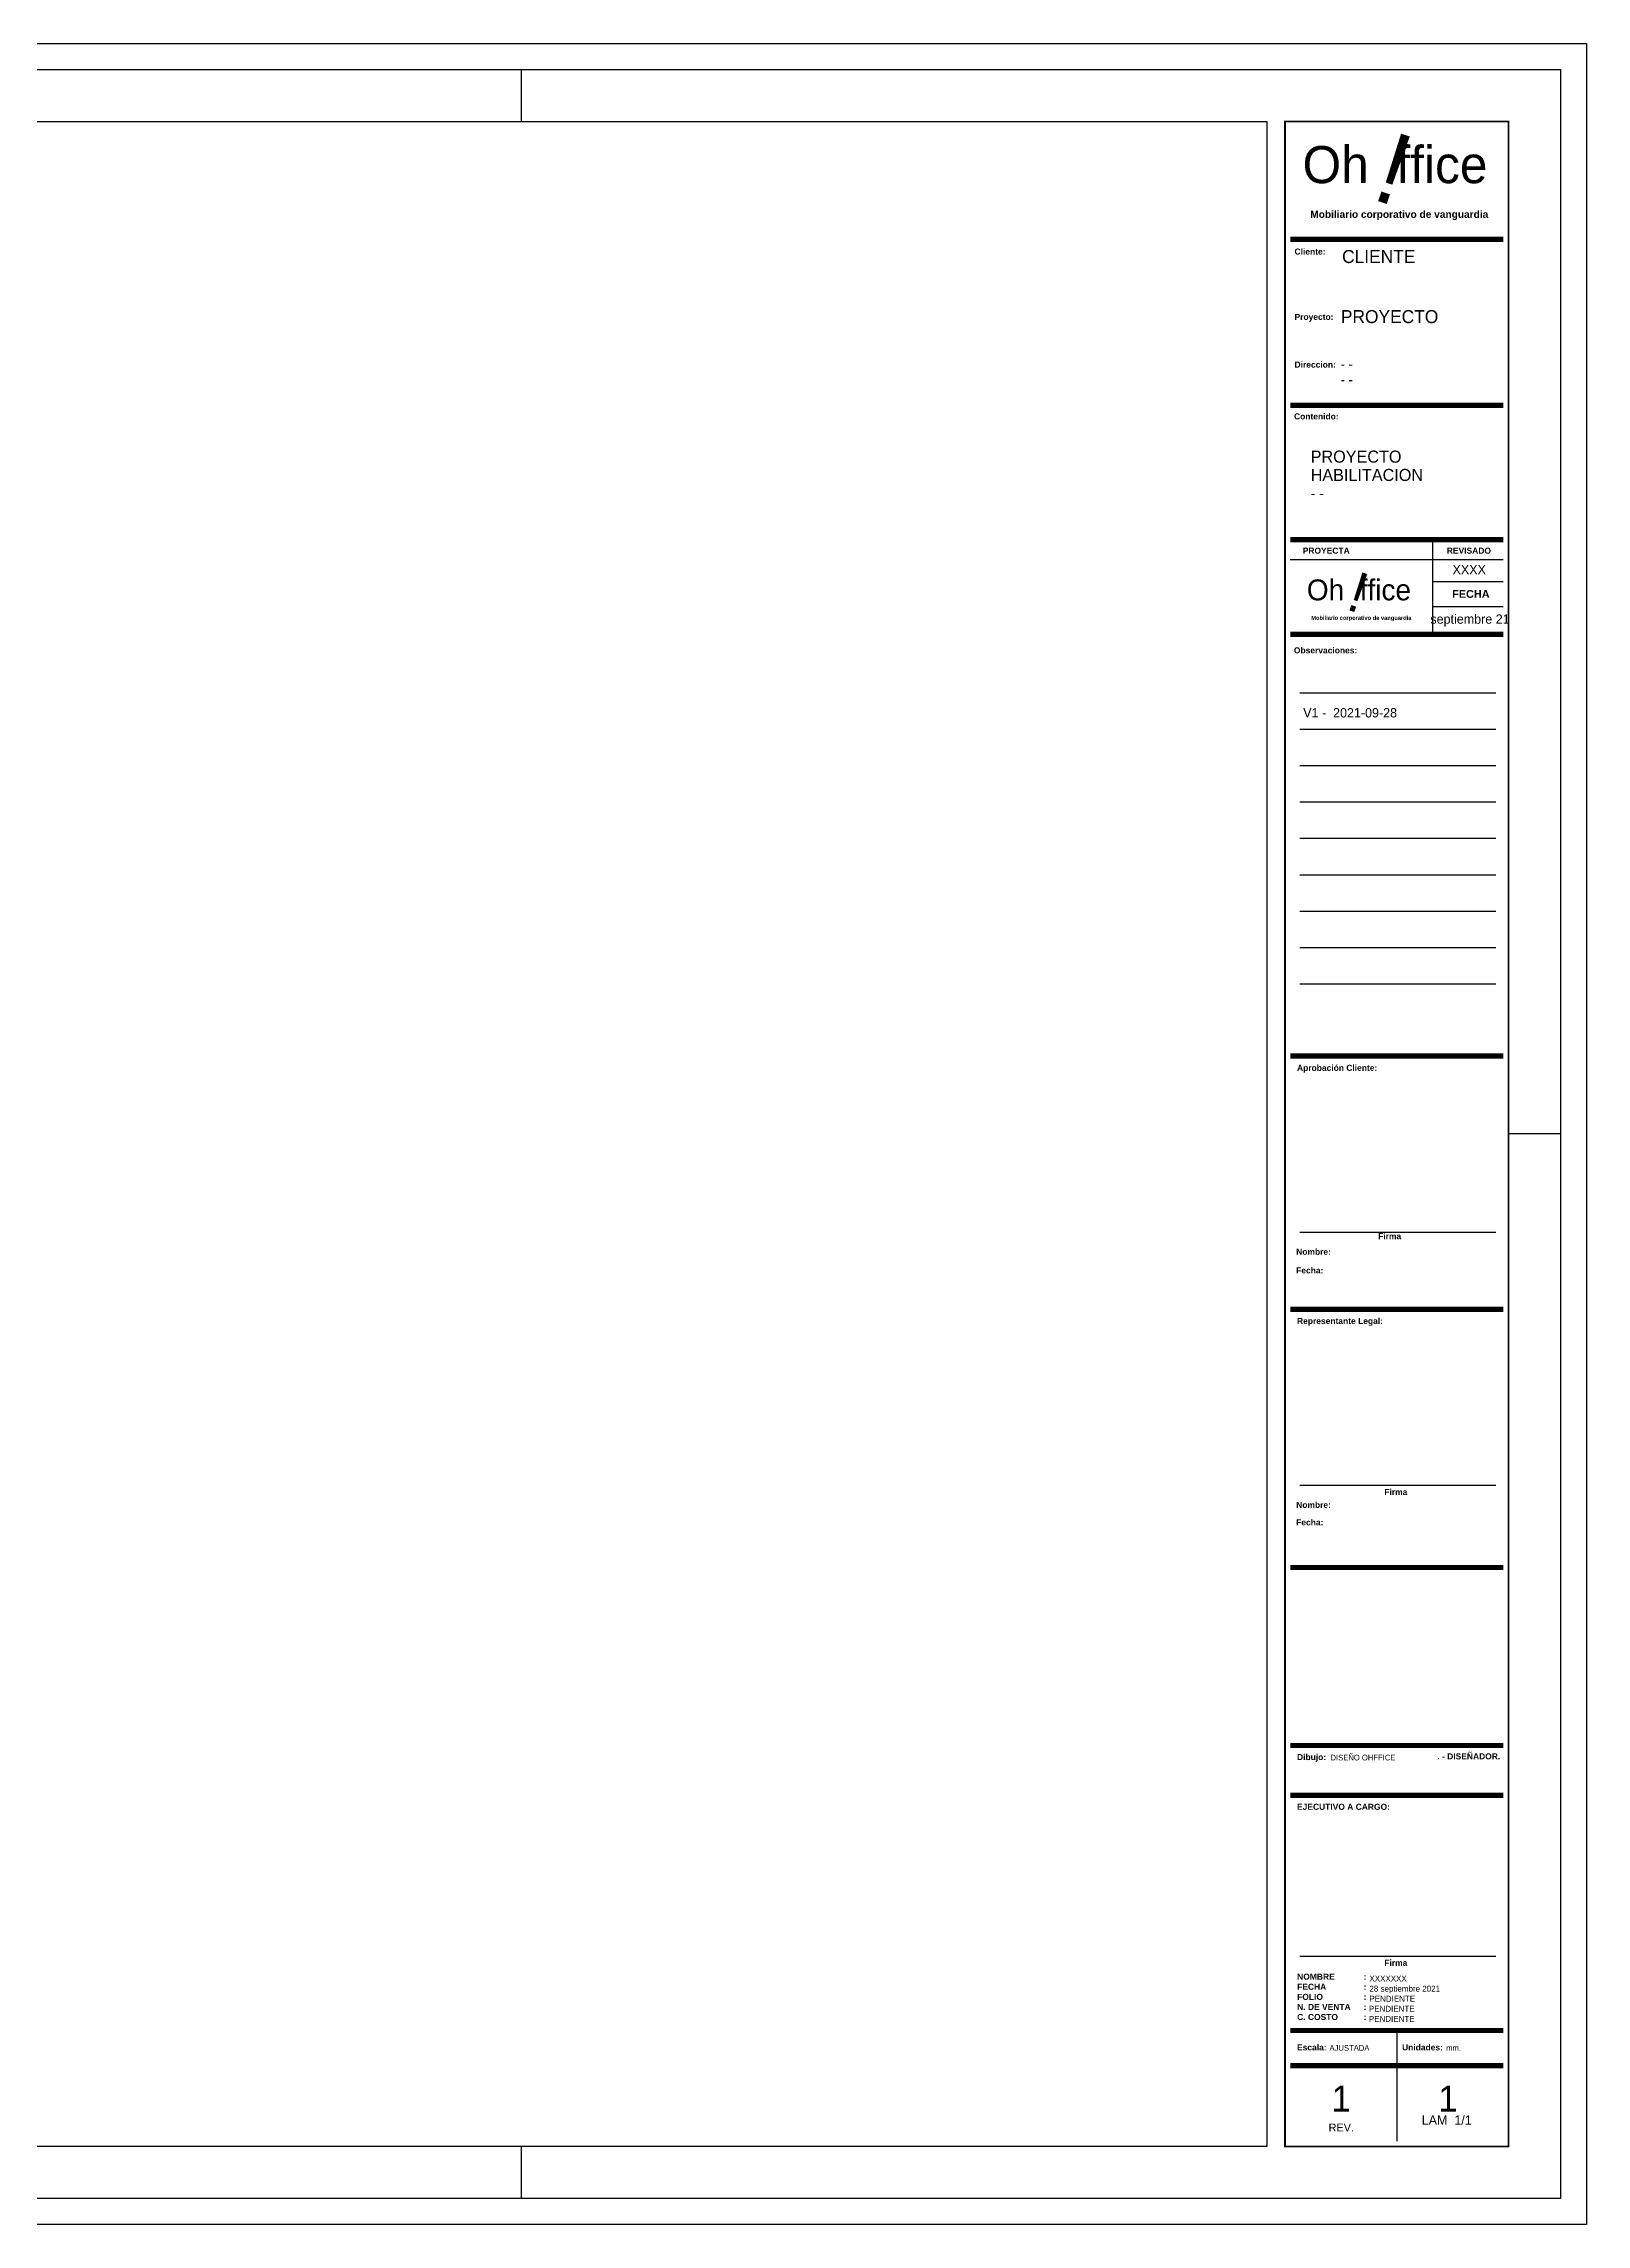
# Paper-space layout 'OH!' of a CAD drawing. Header units: millimetres. Extents: x 311 to 905, y -25 to 395.
# Drawn here: x 607.7 to 904.7, y -25.1 to 394.9 of the extents above; entities that cross this region are included whole.
import ezdxf
from ezdxf.enums import TextEntityAlignment as Align

# ---------------------------------------------------------------- set-up
doc = ezdxf.new("R2010")
doc.units = ezdxf.units.MM
doc.layers.add('OH!-Furniture', color=7, linetype='Continuous')
doc.layers.add('OH!-VIÑETA', color=7, linetype='Continuous')
doc.styles.add('Inter', font='GOTHIC.TTF')
doc.styles.get("Standard").update_dxf_attribs({"font": 'arial.ttf'})

# ---------------------------------------------------------------- blocks, each defined once
blk = doc.blocks.new('OH')
at = {"layer": 'OH!-VIÑETA'}
for p, q in [((699.66, 379.93), (699.66, 389.93)), ((875.13, 281.18), (875.13, 299.21)), ((847.66, 295.56), (888.66, 295.56)), ((875.13, 291.35), (888.66, 291.35)), ((875.13, 286.49), (888.66, 286.49)), ((849.48, 269.87), (887.24, 269.87)), ((849.48, 269.87), (887.24, 269.87)), ((849.48, 262.87), (887.24, 262.87)), ((849.48, 255.87), (887.24, 255.87)), ((849.48, 248.87), (887.24, 248.87)), ((849.48, 241.87), (887.24, 241.87)), ((849.48, 234.87), (887.24, 234.87)), ((849.48, 227.87), (887.24, 227.87)), ((849.48, 220.87), (887.24, 220.87)), ((849.48, 213.87), (887.24, 213.87)), ((899.66, 184.93), (889.66, 184.93)), ((849.48, 166.05), (887.24, 166.05)), ((849.48, 117.29), (887.24, 117.29)), ((849.48, 26.61), (887.24, 26.61)), ((868.16, 12.08), (868.16, 6.01)), ((868.16, 5.01), (868.16, -9.07)), ((699.66, -20.07), (699.66, -10.07))]:
    blk.add_line(p, q, dxfattribs=at)
at = {"layer": 'OH!-VIÑETA', "color": 1}
blk.add_lwpolyline([(310.66, 394.93), (904.66, 394.93), (904.66, -25.07), (310.66, -25.07)], close=True, dxfattribs=at)
at = {"layer": 'OH!-VIÑETA'}
blk.add_lwpolyline([(315.66, -20.07), (315.66, 389.93), (899.66, 389.93), (899.66, -20.07)], close=True, dxfattribs=at)
for points in [[(843.17, -10.07), (335.66, -10.07), (335.66, 379.93), (843.17, 379.93)], [(843.17, 379.93), (843.17, -10.07)]]:
    blk.add_lwpolyline(points, dxfattribs=at)
at = {"layer": 'OH!-VIÑETA', "const_width": 0.35}
blk.add_lwpolyline([(846.66, 379.93), (889.66, 379.93), (889.66, -10.07), (846.66, -10.07)], close=True, dxfattribs=at)
at = {"layer": 'OH!-VIÑETA', "const_width": 1}
for points in [[(847.66, 357.24), (888.66, 357.24), (888.66, 357.24), (888.66, 357.24)], [(847.66, 325.25), (888.66, 325.25), (888.66, 325.25), (888.66, 325.25)], [(847.66, 299.4), (888.66, 299.4), (888.66, 299.4), (888.66, 299.4)], [(847.66, 281.14), (888.66, 281.14), (888.66, 281.14), (888.66, 281.14)], [(847.66, 199.93), (888.66, 199.93), (888.66, 199.93), (888.66, 199.93)], [(847.66, 151.14), (888.66, 151.14), (888.66, 151.14), (888.66, 151.14)], [(847.66, 101.43), (888.66, 101.43), (888.66, 101.43), (888.66, 101.43)], [(847.66, 67.15), (888.66, 67.15), (888.66, 67.15), (888.66, 67.15)], [(847.66, 57.57), (888.66, 57.57), (888.66, 57.57), (888.66, 57.57)], [(847.66, 12.27), (888.66, 12.27), (888.66, 12.27), (888.66, 12.27)], [(847.66, 5.48), (888.66, 5.48), (888.66, 5.48), (888.66, 5.48)]]:
    blk.add_lwpolyline(points, dxfattribs=at)
at = {"style": 'Inter'}
for tag, p, height in [('CLIENTE', (857.63, 352.67), 2.5), ('PROYECTO', (857.4, 341.1), 2.5), ('PISO', (851.59, 307.32), 2), ('VERSION', (850.15, 265.15), 1.8), ('DISEÑADOR', (855.4, 64.28), 1.1), ('NOTA-VENTA', (862.79, 15.87), 1.15), ('FECHA-APROVACION', (862.9, 19.75), 1.15), ('FOLIO-DISEÑO', (862.9, 17.81), 1.15), ('CENTRO-COSTO', (862.79, 13.93), 1.15), ('ESCALA', (855.21, 8.36), 1.1), ('UNIDAD', (877.69, 8.36), 1.1)]:
    blk.add_attdef(tag, p, '', height=height, dxfattribs=at)
for tag, p in [('DIRECCION', (857.35, 332.32)), ('LOCALIDAD', (857.35, 329.32))]:
    blk.add_attdef(tag, p, '', height=1.8)
blk.add_attdef('REVISADO', text='', height=1.8, dxfattribs=at).set_placement((882.11, 292.72), align=Align.CENTER)
for tag, height, p in [('FECHA', 1.8, (882.26, 284.1)), ('REVISION', 5, (857.46, -0.84)), ('PAGINA', 5, (878.02, -0.84)), ('LAMINA', 1.8, (877.78, -4.99))]:
    blk.add_attdef(tag, text='', height=height, dxfattribs=at).set_placement(p, align=Align.MIDDLE_CENTER)
at = {"style": 'Inter', "flags": 4}
blk.add_attdef('XXXXX', (862.9, 21.7), '', height=1.15, dxfattribs=at)
at = {"layer": 'OH!-VIÑETA', "style": 'Inter'}
for s, height, p in [('PROYECTO ', 2.329, (851.59, 314.22)), ('HABILITACION', 2.3287, (851.59, 310.69))]:
    blk.add_text(s, height=height, dxfattribs=at).set_placement(p)
at = {"layer": 'OH!-VIÑETA', "color": 150, "insert": (850.02, 375.2), "char_height": 7.15, "attachment_point": 1}
blk.add_mtext_dynamic_manual_height_columns('{\\fBaskerville Old Face|b0|i0|c0|p18;Oh  ffice}', width=53.9578, gutter_width=12.5, heights=[0], dxfattribs=at)
at = {"layer": 'OH!-VIÑETA', "color": 150, "insert": (867.41, 378.13), "char_height": 13.728, "attachment_point": 1, "rotation": 341.3166}
blk.add_mtext_dynamic_manual_height_columns('{\\fBaskerville Old Face|b0|i0|c0|p18;!}', width=19.7442, gutter_width=12.5, heights=[0], dxfattribs=at)
at = {"layer": 'OH!-VIÑETA', "style": 'Inter'}
for s, insert, char_height, width, attachment_point in [('{\\fArial|b1|i0|c0|p34;Mobiliario corporativo de vanguardia}', (851.51, 362.76), 1.3972, 100.5902, 1), ('{\\fArial|b1|i0|c0|p34;Cliente:}', (848.48, 355.46), 1.1643, 83.8251, 1), ('{\\fArial|b1|i0|c0|p34;Proyecto:}', (848.48, 342.88), 1.1643, 83.8251, 1), ('{\\fArial|b1|i0|c0|p34;Direccion:}', (848.48, 333.69), 1.1643, 83.8251, 1), ('{\\fArial|b1|i0|c0|p34;Contenido:}', (848.39, 323.71), 1.1643, 83.8251, 1), ('{\\fArial|b1|i0|c0|p34;PROYECTA}', (850.06, 297.85), 1.1643, 83.8251, 1), ('{\\fArial|b1|i0|c0|p34;REVISADO}', (877.8, 297.85), 1.1643, 83.8251, 1), ('{\\fArial|b1|i0|c0|p34;FECHA}', (882.43, 288.93), 1.5, 14.3844, 5), ('{\\fArial|b1|i0|c0|p34;Mobiliario corporativo de vanguardia}', (851.69, 284.72), 0.7869, 56.6524, 1), ('{\\fArial|b1|i0|c0|p34;Observaciones:}', (848.36, 278.66), 1.1643, 83.8251, 1), ('{\\fArial|b1|i0|c0|p34;Aprobación Cliente:}', (848.96, 198.25), 1.1643, 83.8251, 1), ('{\\fArial|b1|i0|c0|p34;Firma}', (864.58, 165.83), 1.1643, 83.8251, 1), ('{\\fArial|b1|i0|c0|p34;Nombre:}', (848.8, 162.83), 1.1643, 83.8251, 1), ('{\\fArial|b1|i0|c0|p34;Fecha:}', (848.8, 159.24), 1.1643, 83.8251, 1), ('{\\fArial|b1|i0|c0|p34;Representante Legal:}', (848.96, 149.5), 1.1643, 83.8251, 1), ('{\\fArial|b1|i0|c0|p34;Nombre:}', (848.8, 114.08), 1.1643, 83.8251, 1), ('{\\fArial|b1|i0|c0|p34;Firma}', (865.77, 116.56), 1.1643, 83.8251, 1), ('{\\fArial|b1|i0|c0|p34;Fecha:}', (848.8, 110.72), 1.1643, 83.8251, 1), ('{\\fArial|b1|i0|c0|p34;Dibujo:}', (848.96, 65.51), 1.1643, 83.8251, 1), ('\\pi-3.493,l4.65734,t4.65734;{\\fArial|b1|i0|c0|p34;. - DISEÑADOR.}', (888.08, 65.65), 1.1643, 15.2363, 3), ('{\\fArial|b1|i0|c0|p34;EJECUTIVO A CARGO:}', (848.96, 55.93), 1.1643, 83.8251, 1), ('{\\fArial|b1|i0|c0|p34;Firma}', (865.77, 25.88), 1.1643, 83.8251, 1), ('\\pi-3.493,l4.65734,t9.31467,13.97201;{\\fArial|b1|i0|c0|p34;NOMBRE^I^I:\\PFECHA^I^I:\\PFOLIO^I^I: \\P\\pt13.97201;N. DE VENTA^I:\\P\\pt9.31467,13.97201;C. COSTO^I^I:}', (847.82, 23.21), 1.1643, 83.8251, 1), ('{\\fArial|b1|i0|c0|p34;Escala:}', (848.96, 9.6), 1.1643, 83.8251, 1), ('{\\fArial|b1|i0|c0|p34;Unidades:}', (869.18, 9.6), 1.1643, 83.8251, 1)]:
    blk.add_mtext(s, dxfattribs=dict(at, insert=insert, char_height=char_height, width=width, attachment_point=attachment_point))
at = {"layer": 'OH!-VIÑETA', "insert": (850.85, 291.73), "char_height": 4.0269, "attachment_point": 1}
blk.add_mtext_dynamic_manual_height_columns('{\\fBaskerville Old Face|b0|i0|c0|p18;Oh  ffice}', width=53.9578, gutter_width=12.5, heights=[0], dxfattribs=at)
at = {"layer": 'OH!-VIÑETA', "insert": (860.65, 293.38), "char_height": 7.7316, "attachment_point": 1, "rotation": 341.3166}
blk.add_mtext_dynamic_manual_height_columns('{\\fBaskerville Old Face|b0|i0|c0|p18;!}', width=19.7442, gutter_width=12.5, heights=[0], dxfattribs=at)
at = {"layer": 'OH!-VIÑETA', "insert": (859.93, -5.67), "char_height": 1.5, "width": 4.0766, "attachment_point": 3}
blk.add_mtext('{\\fArial|b0|i0|c0|p34;REV.}', dxfattribs=at)

psp = doc.layouts.new('OH!')

# ---------------------------------------------------------------- block references
at = {"layer": 'OH!-Furniture'}
ref = psp.add_blockref('OH', (0, 0), dxfattribs=at)
ref.add_attrib('CLIENTE', 'CLIENTE', (857.63, 352.67), dxfattribs={"layer": '0', "height": 2.5, "style": 'Inter'})
ref.add_attrib('PROYECTO', 'PROYECTO', (857.4, 341.1), dxfattribs={"layer": '0', "height": 2.5, "style": 'Inter'})
ref.add_attrib('DIRECCION', '- -', (857.35, 332.32), dxfattribs={"layer": '0', "height": 1.8})
ref.add_attrib('LOCALIDAD', '- -', (857.35, 329.32), dxfattribs={"layer": '0', "height": 1.8})
ref.add_attrib('REVISADO', 'XXXX', dxfattribs={"layer": '0', "height": 1.8, "style": 'Inter'}).set_placement((882.11, 292.72), align=Align.CENTER)
ref.add_attrib('FECHA', 'septiembre 21', dxfattribs={"layer": '0', "height": 1.8, "style": 'Inter'}).set_placement((882.26, 284.1), align=Align.MIDDLE_CENTER)
ref.add_attrib('VERSION', 'V1 -  2021-09-28', (850.15, 265.15), dxfattribs={"layer": '0', "height": 1.8, "style": 'Inter'})
ref.add_attrib('ESCALA', 'AJUSTADA', (855.21, 8.36), dxfattribs={"layer": '0', "height": 1.1, "style": 'Inter'})
ref.add_attrib('UNIDAD', 'mm.', (877.69, 8.36), dxfattribs={"layer": '0', "height": 1.1, "style": 'Inter'})
ref.add_attrib('DISEÑADOR', 'DISEÑO OHFFICE', (855.4, 64.28), dxfattribs={"layer": '0', "height": 1.1, "style": 'Inter'})
ref.add_attrib('PISO', '- -', (851.59, 307.32), dxfattribs={"layer": '0', "height": 2, "style": 'Inter'})
ref.add_attrib('REVISION', '1', dxfattribs={"layer": '0', "height": 5, "style": 'Inter'}).set_placement((857.46, -0.84), align=Align.MIDDLE_CENTER)
ref.add_attrib('PAGINA', '1', dxfattribs={"layer": '0', "height": 5, "style": 'Inter'}).set_placement((878.02, -0.84), align=Align.MIDDLE_CENTER)
ref.add_attrib('LAMINA', 'LAM  1/1', dxfattribs={"layer": '0', "height": 1.8, "style": 'Inter'}).set_placement((877.78, -4.99), align=Align.MIDDLE_CENTER)
ref.add_attrib('XXXXX', 'XXXXXXX', (862.9, 21.7), dxfattribs={"layer": '0', "height": 1.15, "style": 'Inter'})
ref.add_attrib('FOLIO-DISEÑO', 'PENDIENTE', (862.9, 17.81), dxfattribs={"layer": '0', "height": 1.15, "style": 'Inter'})
ref.add_attrib('NOTA-VENTA', 'PENDIENTE', (862.79, 15.87), dxfattribs={"layer": '0', "height": 1.15, "style": 'Inter'})
ref.add_attrib('CENTRO-COSTO', 'PENDIENTE', (862.79, 13.93), dxfattribs={"layer": '0', "height": 1.15, "style": 'Inter'})
ref.add_attrib('FECHA-APROVACION', '28 septiembre 2021', (862.9, 19.75), dxfattribs={"layer": '0', "height": 1.15, "style": 'Inter'})

doc.saveas('drawing.dxf')
